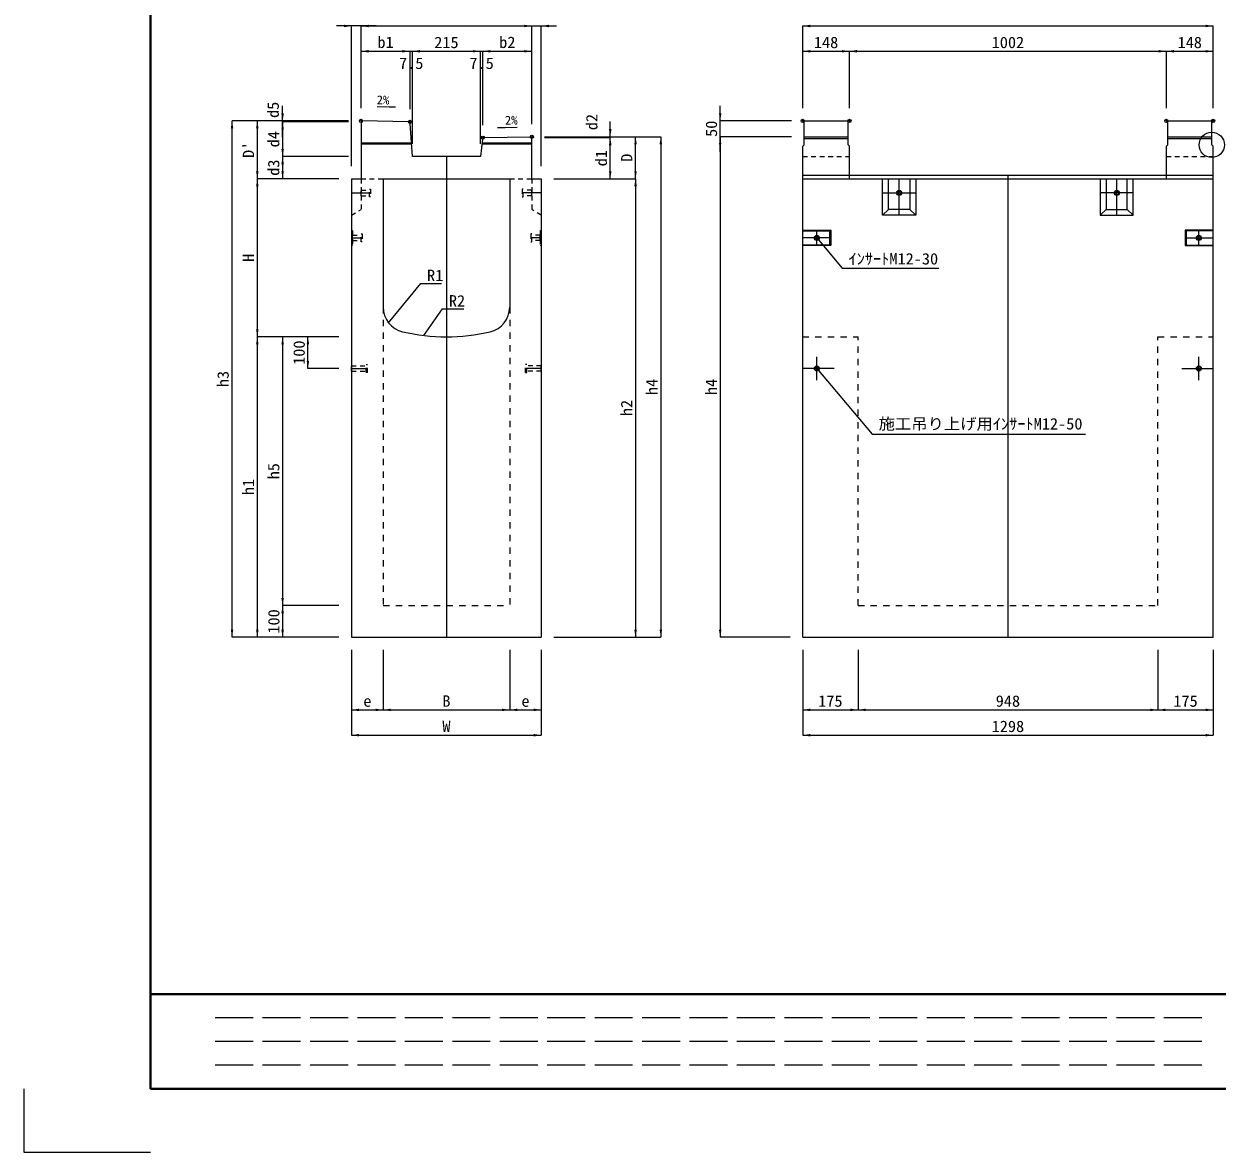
# Model space of a CAD drawing. Units: millimetres at full size, sheet at 1:20. Extents: x 64173 to 81200, y -133840 to -120349.
# Drawn here: x 72800 to 76574, y -133840 to -130272 of the extents above; entities that cross this region are included whole.
import ezdxf
from ezdxf.enums import TextEntityAlignment as Align

# ---------------------------------------------------------------- set-up
doc = ezdxf.new("R2010")
doc.units = ezdxf.units.MM
doc.header["$LTSCALE"] = 20
doc.header["$PDMODE"] = 32
doc.header["$PDSIZE"] = 10
for name, pattern in [('DASHED', [7.5, 6, -1.5]), ('USER1', [2, 1, -1]), ('USER2', [1.35, 0.75, -0.6]), ('USER3', [1.35, 0.75, -0.6])]:
    doc.linetypes.add(name, pattern=pattern)
for name, color, linetype, lineweight in [('Defpoints_2', 8, 'Continuous', 0), ('インサート', 3, 'USER3', 9), ('作業エリア', 11, 'Continuous', 13), ('図枠', 7, 'Continuous', 5), ('寸法線', 7, 'Continuous', 13), ('引出線', 4, 'Continuous', 13), ('目地', 132, 'Continuous', 5), ('補助線', 8, 'Continuous', 13), ('集水桝', 2, 'Continuous', 13)]:
    doc.layers.add(name, color=color, linetype=linetype, lineweight=lineweight)
doc.styles.add('ＭＳ 明朝', font='')
doc.styles.get('ＭＳ 明朝').set_extended_font_data('MS Mincho')

# ---------------------------------------------------------------- blocks, each defined once
blk = doc.blocks.new('filled_arrow')
at = {"color": 0, "linetype": 'Continuous', "lineweight": -2}
blk.add_solid([(7.5, 1.25), (0, 0), (7.5, -1.25)], dxfattribs=at)

msp = doc.modelspace()

# ---------------------------------------------------------------- linework, layer by layer
at = {"layer": 'Defpoints_2', "color": 7, "lineweight": 13}
for p, q in [((72800.5, -133640.41), (72800.5, -133840.41)), ((72800.5, -133840.41), (73200.5, -133840.41))]:
    msp.add_line(p, q, dxfattribs=at)
at = {"layer": 'インサート'}
for p, q in [((73866.72, -130798.6), (73893.72, -130798.6)), ((73866.72, -130815.6), (73866.72, -130798.6)), ((73866.72, -130815.6), (73893.72, -130815.6)), ((73893.72, -130819.6), (73893.72, -130794.6)), ((73893.72, -130794.6), (73896.72, -130794.6)), ((73896.72, -130819.6), (73893.72, -130819.6)), ((73896.72, -130794.6), (73896.72, -130819.6)), ((74379.72, -130794.6), (74376.72, -130794.6)), ((74376.72, -130794.6), (74376.72, -130819.6)), ((74376.72, -130819.6), (74379.72, -130819.6)), ((74379.72, -130819.6), (74379.72, -130794.6)), ((74406.72, -130798.6), (74379.72, -130798.6)), ((74406.72, -130815.6), (74379.72, -130815.6)), ((74406.72, -130815.6), (74406.72, -130798.6)), ((73839.92, -130940.6), (73866.92, -130940.6)), ((73839.92, -130957.6), (73839.92, -130940.6)), ((73839.92, -130957.6), (73866.92, -130957.6)), ((73866.92, -130961.6), (73866.92, -130936.6)), ((73866.92, -130936.6), (73869.92, -130936.6)), ((73869.92, -130961.6), (73866.92, -130961.6)), ((73869.92, -130936.6), (73869.92, -130961.6)), ((74406.52, -130936.6), (74403.52, -130936.6)), ((74403.52, -130936.6), (74403.52, -130961.6)), ((74403.52, -130961.6), (74406.52, -130961.6)), ((74406.52, -130961.6), (74406.52, -130936.6)), ((74433.52, -130940.6), (74406.52, -130940.6)), ((74433.52, -130957.6), (74406.52, -130957.6)), ((74433.52, -130957.6), (74433.52, -130940.6)), ((73836.72, -131353.6), (73882.72, -131353.6)), ((73836.72, -131370.6), (73836.72, -131353.6)), ((73836.72, -131370.6), (73882.72, -131370.6)), ((73882.72, -131374.6), (73882.72, -131349.6)), ((73882.72, -131349.6), (73886.72, -131349.6)), ((73886.72, -131374.6), (73882.72, -131374.6)), ((73886.72, -131374.6), (73886.72, -131349.6)), ((74386.72, -131374.6), (74386.72, -131349.6)), ((74390.72, -131349.6), (74386.72, -131349.6)), ((74386.72, -131374.6), (74390.72, -131374.6)), ((74390.72, -131374.6), (74390.72, -131349.6)), ((74436.72, -131353.6), (74390.72, -131353.6)), ((74436.72, -131370.6), (74390.72, -131370.6)), ((74436.72, -131370.6), (74436.72, -131353.6))]:
    msp.add_line(p, q, dxfattribs=at)
at = {"layer": 'インサート', "linetype": 'Continuous', "lineweight": 5}
for centre, radius in [((75568.21, -130807.1), 8), ((75568.21, -130807.1), 6), ((76256.21, -130807.1), 8), ((76256.21, -130807.1), 6), ((75308.21, -130949.1), 8), ((75308.21, -130949.1), 6), ((76516.21, -130949.1), 8), ((76516.21, -130949.1), 6), ((75308.21, -131362.1), 8), ((75308.21, -131362.1), 6), ((76516.21, -131362.1), 8), ((76516.21, -131362.1), 6)]:
    msp.add_circle(centre, radius, dxfattribs=at)
at = {"layer": '作業エリア'}
for p, q in [((74400.72, -130629.22), (74406.72, -130629.1)), ((74406.72, -130629.1), (74406.72, -130635.1))]:
    msp.add_line(p, q, dxfattribs=at)
for p in [(73866.72, -130579.1), (74021.72, -130582.1), (75263.21, -130579.1), (75411.21, -130579.1), (76413.21, -130579.1), (76561.21, -130579.1), (74251.72, -130632.1), (74406.72, -130629.1)]:
    msp.add_point(p, dxfattribs=at)
at = {"layer": '図枠', "lineweight": 40}
for p, q in [((73200.5, -133640.41), (73200.5, -128100.41)), ((73200.5, -133340.41), (81000.5, -133340.41)), ((73200.5, -133640.41), (81000.5, -133640.41))]:
    msp.add_line(p, q, dxfattribs=at)
at = {"layer": '図枠', "linetype": 'DASHED', "lineweight": 9}
for p, q in [((76525.5, -133415.41), (73400.5, -133415.41)), ((76525.5, -133490.41), (73400.5, -133490.41)), ((76525.5, -133565.41), (73400.5, -133565.41))]:
    msp.add_line(p, q, dxfattribs=at)
at = {"layer": '寸法線'}
for p, q in [((73914.72, -130278.95), (73788.72, -130278.95)), ((73836.72, -130722.1), (73836.72, -130278.95)), ((73866.72, -130278.95), (74406.72, -130278.95)), ((73866.72, -130539.1), (73866.72, -130278.95)), ((73866.72, -130539.1), (73866.72, -130278.95)), ((74358.72, -130278.95), (74484.72, -130278.95)), ((74406.72, -130589.1), (74406.72, -130278.95)), ((74406.72, -130589.1), (74406.72, -130278.95)), ((74436.72, -130722.1), (74436.72, -130278.95)), ((75263.21, -130278.95), (76561.21, -130278.95)), ((75263.21, -130539.1), (75263.21, -130278.95)), ((76561.21, -130539.1), (76561.21, -130278.95)), ((73866.72, -130358.95), (74021.72, -130358.95)), ((73866.72, -130539.1), (73866.72, -130358.95)), ((73973.72, -130358.95), (74077.22, -130358.95)), ((74021.72, -130542.1), (74021.72, -130358.95)), ((74021.72, -130542.1), (74021.72, -130358.95)), ((74029.22, -130358.95), (74244.22, -130358.95)), ((74029.22, -130652.1), (74029.22, -130358.95)), ((74029.22, -130652.1), (74029.22, -130358.95)), ((74196.22, -130358.95), (74299.72, -130358.95)), ((74244.22, -130652.1), (74244.22, -130358.95)), ((74244.22, -130652.1), (74244.22, -130358.95)), ((74251.72, -130358.95), (74406.72, -130358.95)), ((74251.72, -130592.1), (74251.72, -130358.95)), ((74251.72, -130592.1), (74251.72, -130358.95)), ((74406.72, -130589.1), (74406.72, -130358.95)), ((75263.21, -130358.95), (75411.21, -130358.95)), ((75263.21, -130539.1), (75263.21, -130358.95)), ((75411.21, -130539.1), (75411.21, -130358.95)), ((75411.21, -130358.95), (76413.21, -130358.95)), ((75411.21, -130539.1), (75411.21, -130358.95)), ((76413.21, -130539.1), (76413.21, -130358.95)), ((76413.21, -130358.95), (76561.21, -130358.95)), ((76413.21, -130539.1), (76413.21, -130358.95)), ((76561.21, -130539.1), (76561.21, -130358.95)), ((73618.71, -130630.1), (73618.71, -130531.1)), ((75002.41, -130677.1), (75002.41, -130531.1)), ((73458.71, -132212.1), (73458.71, -130579.1)), ((73826.72, -130579.1), (73458.71, -130579.1)), ((73538.71, -130579.1), (73538.71, -130762.1)), ((73826.72, -130579.1), (73538.71, -130579.1)), ((73826.72, -130579.1), (73618.71, -130579.1)), ((73826.72, -130582.1), (73618.71, -130582.1)), ((73618.71, -130582.1), (73618.71, -130692.1)), ((73826.72, -130582.1), (73618.71, -130582.1)), ((74654.74, -130680.1), (74654.74, -130581.1)), ((75227.71, -130579.1), (75002.41, -130579.1)), ((74446.72, -130629.1), (74654.74, -130629.1)), ((74446.72, -130629.1), (74814.74, -130629.1)), ((74446.72, -130629.1), (74734.74, -130629.1)), ((74734.74, -130762.1), (74734.74, -130629.1)), ((74814.74, -130629.1), (74814.74, -132212.1)), ((75002.41, -130629.1), (75002.41, -132212.1)), ((75227.71, -130629.1), (75002.41, -130629.1)), ((75227.71, -130629.1), (75002.41, -130629.1)), ((74446.72, -130632.1), (74654.74, -130632.1)), ((74446.72, -130632.1), (74654.74, -130632.1)), ((74654.74, -130762.1), (74654.74, -130632.1)), ((73618.71, -130692.1), (73618.71, -130762.1)), ((73826.72, -130692.1), (73618.71, -130692.1)), ((73826.72, -130692.1), (73618.71, -130692.1)), ((73796.72, -130762.1), (73538.71, -130762.1)), ((73538.71, -130762.1), (73538.71, -131262.1)), ((73796.72, -130762.1), (73538.71, -130762.1)), ((73796.72, -130762.1), (73618.71, -130762.1)), ((74476.72, -130762.1), (74734.74, -130762.1)), ((74476.72, -130762.1), (74654.74, -130762.1)), ((74476.72, -130762.1), (74734.74, -130762.1)), ((74734.74, -130762.1), (74734.74, -132212.1)), ((73796.72, -131262.1), (73538.71, -131262.1)), ((73538.71, -131262.1), (73538.71, -132212.1)), ((73796.72, -131262.1), (73538.71, -131262.1)), ((73618.71, -131262.1), (73618.71, -132112.1)), ((73796.72, -131262.1), (73618.71, -131262.1)), ((73698.71, -131362.1), (73698.71, -131262.1)), ((73796.72, -131262.1), (73698.71, -131262.1)), ((73796.72, -131362.1), (73698.71, -131362.1)), ((73618.71, -132112.1), (73618.71, -132212.1)), ((73796.72, -132112.1), (73618.71, -132112.1)), ((73796.72, -132112.1), (73618.71, -132112.1)), ((73796.72, -132212.1), (73458.71, -132212.1)), ((73796.72, -132212.1), (73538.71, -132212.1)), ((73796.72, -132212.1), (73618.71, -132212.1)), ((74476.72, -132212.1), (74814.74, -132212.1)), ((74476.72, -132212.1), (74734.74, -132212.1)), ((75223.21, -132212.1), (75002.41, -132212.1)), ((73836.72, -132252.1), (73836.72, -132441.86)), ((73836.72, -132252.1), (73836.72, -132521.86)), ((73936.72, -132252.1), (73936.72, -132441.86)), ((73936.72, -132252.1), (73936.72, -132441.86)), ((74336.72, -132252.1), (74336.72, -132441.86)), ((74336.72, -132252.1), (74336.72, -132441.86)), ((74436.72, -132252.1), (74436.72, -132441.86)), ((74436.72, -132252.1), (74436.72, -132521.86)), ((75263.21, -132252.1), (75263.21, -132441.86)), ((75263.21, -132252.1), (75263.21, -132521.86)), ((75438.21, -132252.1), (75438.21, -132441.86)), ((75438.21, -132252.1), (75438.21, -132441.86)), ((76386.21, -132252.1), (76386.21, -132441.86)), ((76386.21, -132252.1), (76386.21, -132441.86)), ((76561.21, -132252.1), (76561.21, -132441.86)), ((76561.21, -132252.1), (76561.21, -132521.86)), ((73836.72, -132441.86), (73936.72, -132441.86)), ((73936.72, -132441.86), (74336.72, -132441.86)), ((74336.72, -132441.86), (74436.72, -132441.86)), ((75263.21, -132441.86), (75438.21, -132441.86)), ((75438.21, -132441.86), (76386.21, -132441.86)), ((76386.21, -132441.86), (76561.21, -132441.86)), ((73836.72, -132521.86), (74436.72, -132521.86)), ((75263.21, -132521.86), (76561.21, -132521.86))]:
    msp.add_line(p, q, dxfattribs=at)
at = {"layer": '引出線'}
for points in [[(73975.45, -130536.11), (73955.66, -130535.71), (73917.74, -130534.95)], [(74297.68, -130600.12), (74322.03, -130599.63), (74359.94, -130598.87)], [(75308.21, -130949.1), (75388.25, -131045.36), (75693.37, -131045.36)], [(73953.97, -131217.68), (74055.32, -131093.02), (74120.99, -131093.02)], [(74064.93, -131257.79), (74124.48, -131173.28), (74192.21, -131173.28)], [(75308.21, -131362.1), (75483.44, -131569.66), (76157.61, -131569.66)]]:
    msp.add_lwpolyline(points, dxfattribs=at)
msp.add_circle((76556.71, -130655.1), 40, dxfattribs=at)
at = {"layer": '目地'}
for p, q in [((74026.29, -130649.1), (73866.72, -130649.1)), ((74026.56, -130653.1), (73866.72, -130653.1)), ((74406.72, -130653.1), (74249.1, -130653.1)), ((74406.72, -130649.1), (74249.6, -130649.1))]:
    msp.add_line(p, q, dxfattribs=at)
at = {"layer": '補助線'}
for p, q in [((74136.72, -130692.1), (74136.72, -132212.1)), ((76561.21, -130752.1), (75263.21, -130752.1)), ((75568.21, -130877.1), (75568.21, -130762.1)), ((75912.21, -130752.1), (75912.21, -132212.1)), ((76256.21, -130877.1), (76256.21, -130762.1)), ((73836.72, -130807.1), (73866.72, -130807.1)), ((73866.72, -130807.1), (73896.72, -130807.1)), ((74406.72, -130807.1), (74376.72, -130807.1)), ((74436.72, -130807.1), (74406.72, -130807.1)), ((75515.71, -130807.1), (75620.71, -130807.1)), ((76308.71, -130807.1), (76203.71, -130807.1)), ((75308.21, -130973.6), (75308.21, -130924.6)), ((76516.21, -130973.6), (76516.21, -130924.6)), ((73836.72, -130949.1), (73869.72, -130949.1)), ((73836.72, -130949.1), (73869.92, -130949.1)), ((73839.92, -130949.1), (73869.92, -130949.1)), ((74436.72, -130949.1), (74403.52, -130949.1)), ((74433.52, -130949.1), (74403.52, -130949.1)), ((74436.72, -130949.1), (74403.72, -130949.1)), ((75352.21, -130949.1), (75263.21, -130949.1)), ((76472.21, -130949.1), (76561.21, -130949.1)), ((75308.21, -131399.1), (75308.21, -131325.1)), ((76516.21, -131399.1), (76516.21, -131325.1)), ((73836.72, -131362.1), (73886.72, -131362.1)), ((74436.72, -131362.1), (74386.72, -131362.1)), ((75362.71, -131362.1), (75263.21, -131362.1)), ((76461.71, -131362.1), (76561.21, -131362.1))]:
    msp.add_line(p, q, dxfattribs=at)
at = {"layer": '補助線', "linetype": 'USER2', "lineweight": 9}
for p, q in [((73866.72, -130762.1), (73936.72, -130762.1)), ((74336.72, -130762.1), (74406.72, -130762.1))]:
    msp.add_line(p, q, dxfattribs=at)
at = {"layer": '集水桝'}
for p, q in [((73866.72, -130582.16), (73866.72, -130762.1)), ((74016.23, -130582), (73869.78, -130579.16)), ((74029.22, -130692.1), (74022.1, -130587.59)), ((74256.92, -130632), (74400.72, -130629.22)), ((74400.72, -130629.22), (74406.72, -130635.1)), ((75267.71, -130629.1), (75406.71, -130629.1)), ((75267.71, -130655.1), (75267.71, -130629.1)), ((75406.71, -130655.1), (75406.71, -130629.1)), ((76417.71, -130629.1), (76556.71, -130629.1)), ((76417.71, -130655.1), (76417.71, -130629.1)), ((76556.71, -130655.1), (76556.71, -130629.1)), ((74251.08, -130637.26), (74244.22, -130692.1)), ((74406.72, -130762.1), (74406.72, -130635.1)), ((75267.71, -130655.1), (75263.21, -130659.1)), ((75263.21, -132212.1), (75263.21, -130659.1)), ((75406.71, -130655.1), (75411.21, -130659.1)), ((75411.21, -130762.1), (75411.21, -130659.1)), ((76417.71, -130655.1), (76413.21, -130659.1)), ((76413.21, -130762.1), (76413.21, -130659.1)), ((76556.71, -130655.1), (76561.21, -130659.1)), ((76561.21, -132212.1), (76561.21, -130659.1)), ((74244.22, -130692.1), (74029.22, -130692.1)), ((73836.72, -130762.1), (73836.72, -132212.1)), ((73836.72, -130762.1), (73866.72, -130762.1)), ((73936.72, -130762.1), (74336.72, -130762.1)), ((73936.72, -130762.1), (73936.72, -131168.07)), ((74336.72, -130762.1), (74336.72, -131168.07)), ((74406.72, -130762.1), (74436.72, -130762.1)), ((74436.72, -130762.1), (74436.72, -132212.1)), ((75263.21, -130762.1), (76561.21, -130762.1)), ((75515.71, -130877.1), (75515.71, -130762.1)), ((75620.71, -130762.1), (75620.71, -130877.1)), ((76203.71, -130762.1), (76203.71, -130877.1)), ((76308.71, -130877.1), (76308.71, -130762.1)), ((75620.71, -130877.1), (75515.71, -130877.1)), ((76203.71, -130877.1), (76308.71, -130877.1)), ((73836.72, -132212.1), (74436.72, -132212.1)), ((75263.21, -132212.1), (76561.21, -132212.1))]:
    msp.add_line(p, q, dxfattribs=at)
at = {"layer": '集水桝', "lineweight": 15}
for p, q in [((75267.71, -130579.1), (75406.71, -130579.1)), ((75267.71, -130629.1), (75267.71, -130579.1)), ((75406.71, -130629.1), (75406.71, -130579.1)), ((76417.71, -130579.1), (76556.71, -130579.1)), ((76417.71, -130629.1), (76417.71, -130579.1)), ((76556.71, -130629.1), (76556.71, -130579.1))]:
    msp.add_line(p, q, dxfattribs=at)
at = {"layer": '集水桝', "lineweight": 5}
for p, q in [((75267.71, -130635.1), (75406.71, -130635.1)), ((76417.71, -130635.1), (76556.71, -130635.1)), ((75534.71, -130859.1), (75534.71, -130762.1)), ((75601.71, -130762.1), (75601.71, -130859.1)), ((76222.71, -130762.1), (76222.71, -130859.1)), ((76289.71, -130859.1), (76289.71, -130762.1)), ((75515.71, -130877.1), (75534.71, -130859.1)), ((75601.71, -130859.1), (75534.71, -130859.1)), ((75620.71, -130877.1), (75601.71, -130859.1)), ((76203.71, -130877.1), (76222.71, -130859.1)), ((76222.71, -130859.1), (76289.71, -130859.1)), ((76308.71, -130877.1), (76289.71, -130859.1)), ((75263.21, -130926.6), (75348.21, -130926.6)), ((75352.21, -130924.6), (75348.21, -130926.6)), ((75348.21, -130926.6), (75348.21, -130971.6)), ((76472.21, -130924.6), (76476.21, -130926.6)), ((76561.21, -130926.6), (76476.21, -130926.6)), ((76476.21, -130926.6), (76476.21, -130971.6)), ((75348.21, -130971.6), (75263.21, -130971.6)), ((75352.21, -130973.6), (75348.21, -130971.6)), ((76472.21, -130973.6), (76476.21, -130971.6)), ((76476.21, -130971.6), (76561.21, -130971.6))]:
    msp.add_line(p, q, dxfattribs=at)
at = {"layer": '集水桝', "linetype": 'USER3', "lineweight": 9}
for p, q in [((75263.21, -130692.1), (75411.21, -130692.1)), ((76413.21, -130692.1), (76561.21, -130692.1)), ((73839.92, -130926.6), (73836.72, -130924.6)), ((73839.92, -130926.6), (73839.92, -130971.6)), ((74433.52, -130926.6), (74436.72, -130924.6)), ((74433.52, -130926.6), (74433.52, -130971.6)), ((73839.92, -130971.6), (73836.72, -130973.6)), ((74433.52, -130971.6), (74436.72, -130973.6))]:
    msp.add_line(p, q, dxfattribs=at)
at = {"layer": '集水桝', "linetype": 'USER2', "lineweight": 9}
for p, q in [((73866.72, -130762.1), (73866.72, -130859.1)), ((74406.72, -130762.1), (74406.72, -130859.1)), ((73836.72, -130877.1), (73866.72, -130859.1)), ((74436.72, -130877.1), (74406.72, -130859.1))]:
    msp.add_line(p, q, dxfattribs=at)
at = {"layer": '集水桝', "lineweight": 9}
for p, q in [((75263.21, -130924.6), (75352.21, -130924.6)), ((75352.21, -130924.6), (75352.21, -130973.6)), ((76561.21, -130924.6), (76472.21, -130924.6)), ((76472.21, -130924.6), (76472.21, -130973.6)), ((75352.21, -130973.6), (75263.21, -130973.6)), ((76472.21, -130973.6), (76561.21, -130973.6))]:
    msp.add_line(p, q, dxfattribs=at)
at = {"layer": '集水桝', "linetype": 'USER1'}
for p, q in [((73936.72, -131168.07), (73936.72, -132112.1)), ((74336.72, -131168.07), (74336.72, -132112.1)), ((75263.21, -131262.1), (75438.21, -131262.1)), ((75438.21, -132112.1), (75438.21, -131262.1)), ((76386.21, -131262.1), (76561.21, -131262.1)), ((76386.21, -132112.1), (76386.21, -131262.1)), ((73936.72, -132112.1), (74336.72, -132112.1)), ((75438.21, -132112.1), (76386.21, -132112.1))]:
    msp.add_line(p, q, dxfattribs=at)
at = {"layer": '集水桝'}
for centre, radius, start, end in [((73869.72, -130582.16), 3, 88.89119, 180), ((74016.11, -130587.99), 6, 3.90049, 88.89119), ((74257.03, -130638), 6, 91.10881, 172.87498), ((74016.72, -131168.07), 80, 180, 256.65764), ((74256.72, -131168.07), 80, 283.34236, 0), ((74136.72, -130662.1), 600, 256.65764, 283.34236)]:
    msp.add_arc(centre, radius, start, end, dxfattribs=at)

# ---------------------------------------------------------------- block references
at = {"layer": '寸法線', "xscale": 3.2, "yscale": 3.2}
for p, rotation in [((73836.72, -130278.95), 180), ((74406.72, -130278.95), 180), ((74406.72, -130278.95), 180), ((76561.21, -130278.95), 180), ((74021.72, -130358.95), 180), ((74021.72, -130358.95), 180), ((74244.22, -130358.95), 180), ((74244.22, -130358.95), 180), ((74406.72, -130358.95), 180), ((75411.21, -130358.95), 180), ((76413.21, -130358.95), 180), ((76561.21, -130358.95), 180), ((73618.71, -130579.1), 90), ((75002.41, -130579.1), 90), ((73458.71, -130579.1), 270), ((73538.71, -130579.1), 270), ((73618.71, -130582.1), 270), ((73618.71, -130582.1), 270), ((74654.74, -130629.1), 90), ((74734.74, -130629.1), 270), ((74814.74, -130629.1), 270), ((75002.41, -130629.1), 270), ((75002.41, -130629.1), 270), ((73618.71, -130692.1), 90), ((74654.74, -130632.1), 270), ((74654.74, -130632.1), 270), ((73618.71, -130692.1), 270), ((73538.71, -130762.1), 90), ((73618.71, -130762.1), 90), ((74654.74, -130762.1), 90), ((74734.74, -130762.1), 90), ((73538.71, -130762.1), 270), ((74734.74, -130762.1), 270), ((73538.71, -131262.1), 90), ((73538.71, -131262.1), 270), ((73618.71, -131262.1), 270), ((73698.71, -131262.1), 270), ((73698.71, -131362.1), 90), ((73618.71, -132112.1), 90), ((73618.71, -132112.1), 270), ((73458.71, -132212.1), 90), ((73538.71, -132212.1), 90), ((73618.71, -132212.1), 90), ((74734.74, -132212.1), 90), ((74814.74, -132212.1), 90), ((75002.41, -132212.1), 90), ((73936.72, -132441.86), 180), ((74336.72, -132441.86), 180), ((74436.72, -132441.86), 180), ((75438.21, -132441.86), 180), ((76386.21, -132441.86), 180), ((76561.21, -132441.86), 180), ((74436.72, -132521.86), 180), ((76561.21, -132521.86), 180)]:
    msp.add_blockref('filled_arrow', p, dxfattribs=dict(at, rotation=rotation))
for p in [(73866.72, -130278.95), (73866.72, -130278.95), (74436.72, -130278.95), (75263.21, -130278.95), (73866.72, -130358.95), (74029.22, -130358.95), (74029.22, -130358.95), (74251.72, -130358.95), (74251.72, -130358.95), (75263.21, -130358.95), (75411.21, -130358.95), (76413.21, -130358.95), (73836.72, -132441.86), (73936.72, -132441.86), (74336.72, -132441.86), (75263.21, -132441.86), (75438.21, -132441.86), (76386.21, -132441.86), (73836.72, -132521.86), (75263.21, -132521.86)]:
    msp.add_blockref('filled_arrow', p, dxfattribs=at)
at = {"layer": '引出線'}
for p, xscale, yscale, rotation in [((73975.45, -130536.11), 0.08, 0.08, 178.9), ((74297.68, -130600.12), 0.08, 0.08, 1.1), ((75308.21, -130949.1), 0.133, 0.133, 309.7), ((73953.97, -131217.68), 0.133, 0.133, 50.9), ((74064.93, -131257.79), 0.133, 0.133, 54.8), ((75308.21, -131362.1), 0.133, 0.133, 310.2)]:
    msp.add_blockref('filled_arrow', p, dxfattribs=dict(at, xscale=xscale, yscale=yscale, rotation=rotation))

# ---------------------------------------------------------------- texts
at = {"layer": '寸法線', "style": 'ＭＳ 明朝', "width": 1.05}
for s, p in [('b1', (73944.22, -130330.53)), ('215', (74136.72, -130330.95)), ('b2', (74329.22, -130330.53)), ('148', (75337.21, -130330.95)), ('1002', (75912.21, -130330.95)), ('148', (76487.21, -130330.95)), ('7.5', (74025.47, -130396.95)), ('7.5', (74247.97, -130396.95)), ('e', (73886.72, -132413.86)), ('B', (74136.72, -132413.86)), ('e', (74386.72, -132413.86)), ('175', (75350.71, -132413.86)), ('948', (75912.21, -132413.86)), ('175', (76473.71, -132413.86)), ('W', (74136.72, -132493.86)), ('1298', (75912.21, -132493.86))]:
    msp.add_text(s, height=36.03, dxfattribs=at).set_placement(p, align=Align.MIDDLE_CENTER)
for s, p in [('d5', (73588.71, -130544.2)), ('d2', (74596.33, -130582.89)), ('50', (74974.41, -130604.1)), ('d4', (73590.3, -130637.1)), ("D'", (73510.71, -130670.6)), ('d3', (73590.3, -130727.1)), ('d1', (74626.33, -130697.1)), ('D', (74706.74, -130695.6)), ('H', (73510.71, -131012.1)), ('100', (73670.71, -131312.1)), ('h3', (73430.3, -131395.6)), ('h4', (74786.33, -131420.6)), ('h4', (74974, -131420.6)), ('h2', (74706.33, -131487.1)), ('h5', (73590.3, -131687.1)), ('h1', (73510.3, -131737.1)), ('100', (73590.71, -132162.1))]:
    msp.add_text(s, height=36.03, rotation=90, dxfattribs=at).set_placement(p, align=Align.MIDDLE_CENTER)
at = {"layer": '引出線', "style": 'ＭＳ 明朝', "width": 1.05}
msp.add_text('2%', height=28.02, rotation=358.854, dxfattribs=at).set_placement((73956.39, -130499.24), align=Align.TOP_RIGHT)
msp.add_text('2%', height=28.02, rotation=1.146, dxfattribs=at).set_placement((74321.3, -130563.16), align=Align.TOP_LEFT)
for s, p in [('ｲﾝｻｰﾄM12-30', (75408.25, -130997.22)), ('R1', (74075.32, -131049.82)), ('R2', (74144.48, -131130.08)), ('施工吊り上げ用ｲﾝｻｰﾄM12-50', (75503.44, -131519.06))]:
    msp.add_text(s, height=36.03, dxfattribs=at).set_placement(p, align=Align.TOP_LEFT)

doc.saveas('drawing.dxf')
